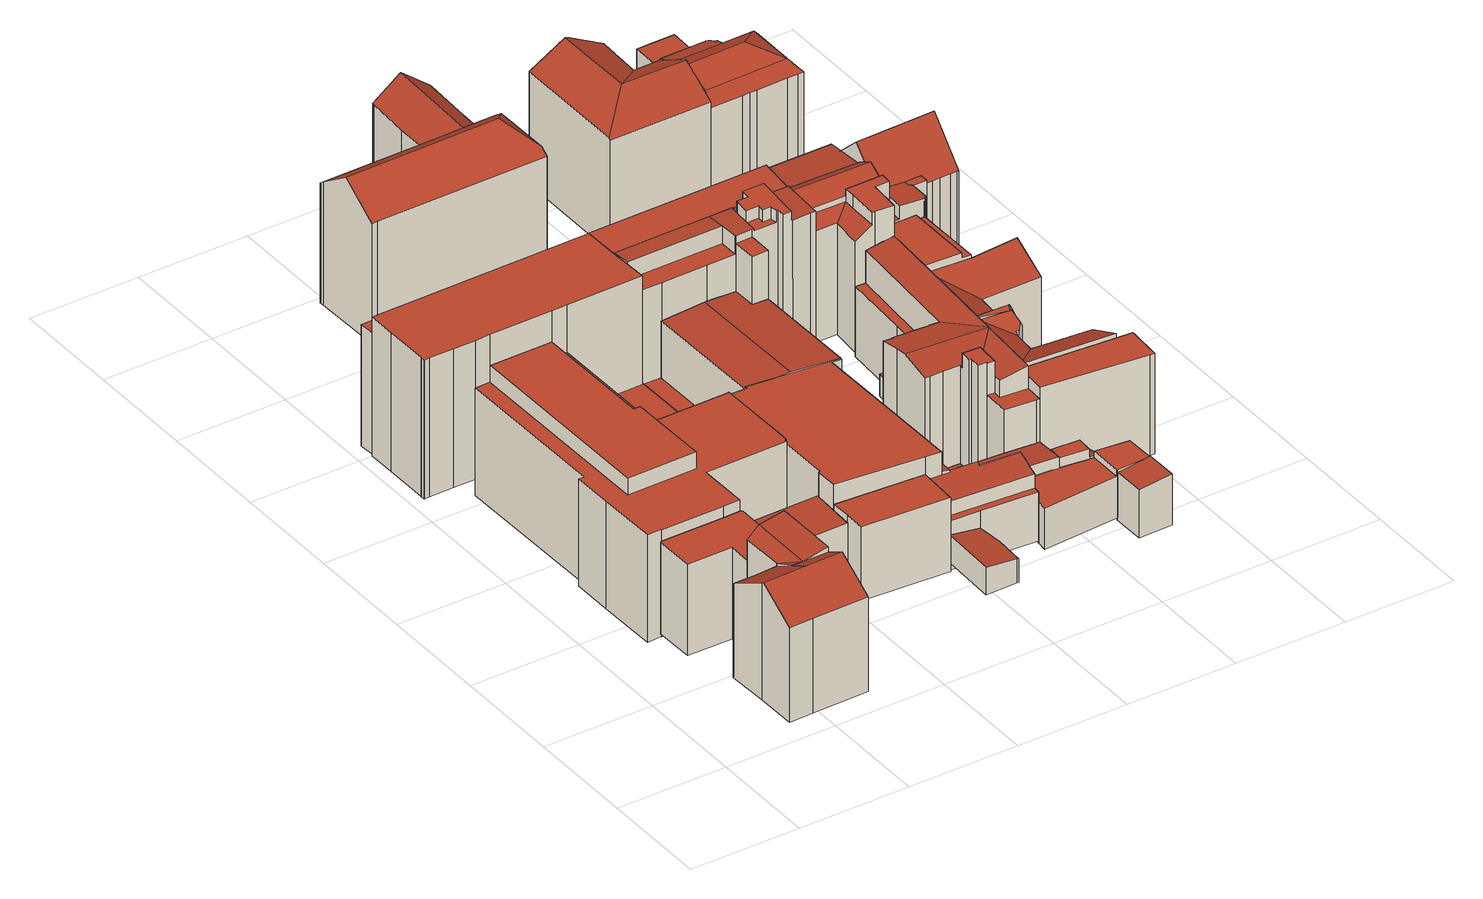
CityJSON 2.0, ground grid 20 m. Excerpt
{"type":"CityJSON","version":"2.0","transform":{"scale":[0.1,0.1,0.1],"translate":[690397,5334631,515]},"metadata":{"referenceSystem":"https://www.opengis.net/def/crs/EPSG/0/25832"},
"CityObjects":{
"building1":{"type":"Building","attributes":{"Gemeindeschluessel":"09162000","HoeheDach":"541.110","HoeheGrund":"519.326","Methode":"2000","NiedrigsteTraufeDesGebaeudes":"536.629","Geometrietyp2DReferenz":"3000","function":"31001_1000","roofType":"2100","measuredHeight":21.78,"storeysAboveGround":5},"geometry":[{"type":"MultiSurface","lod":"2","boundaries":[[[0,1,2,3,4]],[[5,6,7,8,9]],[[10,11,12,13]],[[14,15,16,17,4]],[[18,19,20,21]],[[22,23,24,25,26]],[[0,4,22,26,1]],[[13,12,7,6]],[[5,18,21,3,2,27,28,29,10,13,6]],[[14,20,19,9,8,15]],[[16,15,30,31,32]],[[16,32,23,22,17]],[[3,21,20,14,4]],[[29,28,24,23,32,31]],[[10,29,31,30,11]],[[27,25,24,28]],[[5,9,19,18]],[[17,22,4]],[[1,26,25,27,2]],[[7,12,11,30,15,8]]],"semantics":{"surfaces":[{"type":"WallSurface"},{"type":"RoofSurface"},{"type":"GroundSurface"}],"values":[0,0,0,0,0,1,1,0,2,1,1,0,0,0,0,0,0,1,0,1]}}]},
"building2":{"type":"Building","attributes":{"Gemeindeschluessel":"09162000","HoeheDach":"533.371","HoeheGrund":"516.581","Methode":"1000","NiedrigsteTraufeDesGebaeudes":"533.371","Geometrietyp2DReferenz":"3000","function":"31001_1000","roofType":"1000","measuredHeight":16.79,"storeysAboveGround":4},"geometry":[{"type":"MultiSurface","lod":"2","boundaries":[[[33,34,35,36]],[[36,35,37,38]],[[39,40,41,42]],[[39,43,44,40]],[[44,45,46,37,35,34,47,48,41,40]],[[49,50,43,39,42,51,52,33,36,38]],[[49,46,45,50]],[[52,51,48,47]],[[49,38,37,46]],[[43,50,45,44]],[[42,41,48,51]],[[52,47,34,33]]],"semantics":{"surfaces":[{"type":"WallSurface"},{"type":"RoofSurface"},{"type":"GroundSurface"}],"values":[0,0,0,0,1,2,0,0,0,0,0,0]}}]},
"building3":{"type":"Building","attributes":{"Gemeindeschluessel":"09162000","HoeheDach":"538.454","HoeheGrund":"516.118","Methode":"1000","NiedrigsteTraufeDesGebaeudes":"538.454","Geometrietyp2DReferenz":"3000","function":"31001_9998","roofType":"1000","measuredHeight":22.34,"storeysAboveGround":6},"geometry":[{"type":"MultiSurface","lod":"2","boundaries":[[[53,54,55,56]],[[57,58,59,60]],[[61,62,54,53]],[[60,59,62,61]],[[63,64,58,57]],[[53,56,63,57,60,61]],[[62,59,58,64,55,54]],[[56,55,64,63]]],"semantics":{"surfaces":[{"type":"WallSurface"},{"type":"GroundSurface"},{"type":"RoofSurface"}],"values":[0,0,0,0,0,1,2,0]}}]},
"building4":{"type":"Building","attributes":{"Gemeindeschluessel":"09162000","HoeheDach":"530.666","HoeheGrund":"516.581","Methode":"1000","NiedrigsteTraufeDesGebaeudes":"530.022","Geometrietyp2DReferenz":"3000","function":"31001_1000","roofType":"9999","measuredHeight":14.09,"storeysAboveGround":3},"geometry":[{"type":"MultiSurface","lod":"2","boundaries":[[[65,66,67,68,69,70]],[[71,72,73,74,75,76]],[[69,68,67,77,78,79,80,81,82,83]],[[71,76,84,85]],[[72,71,85,86,87,88,89,90,66,65,70,91,49,92,93,38,36,94,95,73]],[[96,86,85,84]],[[91,83,82,49]],[[66,90,89,88,79,78,77,67]],[[97,80,79,98,96,84,76,75,74,99,100,101]],[[100,99,74,73,95,94,36,101]],[[38,97,101,36]],[[87,86,96,98,79,88]],[[70,69,83,91]],[[82,81,80,97,38,93,92,49]]],"semantics":{"surfaces":[{"type":"WallSurface"},{"type":"RoofSurface"},{"type":"GroundSurface"}],"values":[0,0,1,0,2,0,0,0,1,0,0,0,0,0]}}]},
"building5":{"type":"Building","attributes":{"Gemeindeschluessel":"09162000","HoeheDach":"535.523","HoeheGrund":"515.833","Methode":"2000","NiedrigsteTraufeDesGebaeudes":"535.523","Geometrietyp2DReferenz":"3000","function":"31001_9998","roofType":"1000","measuredHeight":19.69,"storeysAboveGround":5},"geometry":[{"type":"MultiSurface","lod":"2","boundaries":[[[102,103,104,105]],[[106,107,108,109]],[[110,111,112,113]],[[114,115,116,117]],[[118,119,103,102]],[[120,121,122,123,104,103,119,124,125,126,127,112,111,108,107,128,129,130,131,116,115,132,133,134,135]],[[136,134,133,137]],[[138,129,128,139]],[[140,124,119,118]],[[141,127,126,142]],[[143,130,129,138]],[[144,120,135,145]],[[146,123,122,147]],[[137,133,132,148]],[[148,132,115,114]],[[142,126,125,149]],[[109,108,111,110]],[[147,122,121,150]],[[149,125,124,140]],[[105,104,123,146]],[[151,131,130,143]],[[150,121,120,144]],[[145,135,134,136]],[[145,136,137,148,114,117,151,143,138,139,106,109,110,113,141,142,149,140,118,102,105,146,147,150,144]],[[117,116,131,151]],[[113,112,127,141]],[[139,128,107,106]]],"semantics":{"surfaces":[{"type":"WallSurface"},{"type":"RoofSurface"},{"type":"GroundSurface"}],"values":[0,0,0,0,0,1,0,0,0,0,0,0,0,0,0,0,0,0,0,0,0,0,0,2,0,0,0]}}]},
"building6":{"type":"Building","attributes":{"Gemeindeschluessel":"09162000","HoeheDach":"544.220","HoeheGrund":"518.660","Methode":"2000","NiedrigsteTraufeDesGebaeudes":"544.220","Geometrietyp2DReferenz":"3000","function":"31001_9998","roofType":"1000","measuredHeight":25.56,"storeysAboveGround":8},"geometry":[{"type":"MultiSurface","lod":"2","boundaries":[[[152,153,154,155]],[[156,157,158,159]],[[160,161,162,163]],[[164,165,166,167,160,163,168,152,155,169,156,159,170,171,172,173]],[[172,174,175,173]],[[176,177,175,174,178,179,158,157,180,154,153,181,162,161,182,183]],[[169,180,157,156]],[[166,183,182,167]],[[163,162,181,168]],[[164,177,176,165]],[[170,179,178,171]],[[167,182,161,160]],[[159,158,179,170]],[[171,178,174,172]],[[165,176,183,166]],[[155,154,180,169]],[[168,181,153,152]],[[173,175,177,164]]],"semantics":{"surfaces":[{"type":"WallSurface"},{"type":"GroundSurface"},{"type":"RoofSurface"}],"values":[0,0,0,1,0,2,0,0,0,0,0,0,0,0,0,0,0,0]}}]},
"building7":{"type":"Building","attributes":{"Gemeindeschluessel":"09162000","HoeheDach":"541.276","HoeheGrund":"519.000","Methode":"1000","NiedrigsteTraufeDesGebaeudes":"541.276","Geometrietyp2DReferenz":"3000","function":"31001_9998","roofType":"1000","measuredHeight":22.28},"geometry":[{"type":"MultiSurface","lod":"2","boundaries":[[[184,185,186,187,188,189,190,191]],[[192,193,194,195]],[[196,197,193,192]],[[187,186,197,196]],[[192,195,198,190,189,188,187,196]],[[197,186,185,184,191,199,194,193]],[[195,194,199,198]],[[198,199,191,190]]],"semantics":{"surfaces":[{"type":"WallSurface"},{"type":"GroundSurface"},{"type":"RoofSurface"}],"values":[0,0,0,0,1,2,0,0]}}]},
"building8":{"type":"Building","attributes":{"Gemeindeschluessel":"09162000","HoeheDach":"524.296","HoeheGrund":"517.749","Methode":"1000","NiedrigsteTraufeDesGebaeudes":"524.296","Geometrietyp2DReferenz":"3000","function":"31001_9998","roofType":"1000","measuredHeight":6.55,"storeysAboveGround":1},"geometry":[{"type":"MultiSurface","lod":"2","boundaries":[[[200,201,202,203,204,205]],[[206,207,208,209]],[[210,211,212,213]],[[214,215,203,202]],[[200,205,216,217]],[[207,216,205,204,203,215,218,212,211,219,208]],[[212,218,220,213]],[[217,216,207,206]],[[208,219,211,210,221,209]],[[220,218,215,214]],[[201,200,217,206,209,221,210,213,220,214,202]]],"semantics":{"surfaces":[{"type":"WallSurface"},{"type":"RoofSurface"},{"type":"GroundSurface"}],"values":[0,0,0,0,0,1,0,0,0,0,2]}}]},
"building9":{"type":"Building","attributes":{"Gemeindeschluessel":"09162000","HoeheDach":"531.443","HoeheGrund":"517.768","Methode":"1000","NiedrigsteTraufeDesGebaeudes":"531.443","Geometrietyp2DReferenz":"3000","function":"31001_9998","roofType":"1000","measuredHeight":13.68,"storeysAboveGround":4},"geometry":[{"type":"MultiSurface","lod":"2","boundaries":[[[222,223,224,225,226,227,228,229]],[[230,231,229,228,227,232]],[[229,231,233,222]],[[224,234,235,225]],[[222,233,236,223]],[[235,237,232,227,226,225]],[[236,233,231,230,232,237,235,234]],[[223,236,234,224]]],"semantics":{"surfaces":[{"type":"GroundSurface"},{"type":"WallSurface"},{"type":"RoofSurface"}],"values":[0,1,1,1,1,1,2,1]}}]},
"building10":{"type":"Building","attributes":{"Gemeindeschluessel":"09162000","HoeheDach":"524.312","HoeheGrund":"519.280","Methode":"1000","NiedrigsteTraufeDesGebaeudes":"523.624","Geometrietyp2DReferenz":"3000","function":"31001_9998","roofType":"1000","measuredHeight":5.03},"geometry":[{"type":"MultiSurface","lod":"2","boundaries":[[[238,239,240,241,242,243,244,245,246]],[[239,247,248,240]],[[249,250,245,244,243,251]],[[240,248,252,241]],[[238,253,247,239]],[[245,250,254,246]],[[246,254,253,238]],[[252,255,251,243,242,241]],[[247,253,254,250,249,251,255,252,248]]],"semantics":{"surfaces":[{"type":"GroundSurface"},{"type":"WallSurface"},{"type":"RoofSurface"}],"values":[0,1,1,1,1,1,1,1,2]}}]},
"building11":{"type":"Building","attributes":{"Gemeindeschluessel":"09162000","HoeheDach":"535.119","HoeheGrund":"516.481","Methode":"2000","NiedrigsteTraufeDesGebaeudes":"534.423","Geometrietyp2DReferenz":"3000","function":"31001_9998","roofType":"3100","measuredHeight":18.64,"storeysAboveGround":4},"geometry":[{"type":"MultiSurface","lod":"2","boundaries":[[[256,257,258,259]],[[260,261,262,263]],[[264,265,266,267,268,269,270]],[[271,272,273,274,275,276]],[[277,278,279,280]],[[281,282,274,273]],[[266,265,283]],[[284,285,261,260]],[[286,287,285,284]],[[280,279,264,270]],[[271,276,257,256]],[[288,282,281,289,290,291,292]],[[257,276,275,274,282,288,293,283,265,264,279,278,294,262,261,285,287,258]],[[259,258,287,286]],[[295,296,297,298]],[[263,262,294,299]],[[292,291,300,297,296,301,302]],[[303,300,291,290]],[[298,297,300,303]],[[301,296,295,304,268,267]],[[289,281,273,272,271,256,259,286,284,260,263,299,277,280,270,269,268,304,295,298,303,290]],[[293,288,292,302,283]],[[299,294,278,277]],[[283,302,301,267,266]]],"semantics":{"surfaces":[{"type":"WallSurface"},{"type":"RoofSurface"},{"type":"GroundSurface"}],"values":[0,0,0,0,0,0,0,0,0,0,0,0,1,0,0,0,1,0,0,0,2,0,0,1]}}]},
"building12":{"type":"Building","attributes":{"Gemeindeschluessel":"09162000","HoeheDach":"545.810","HoeheGrund":"519.004","Methode":"2000","NiedrigsteTraufeDesGebaeudes":"540.955","Geometrietyp2DReferenz":"3000","function":"31001_9998","roofType":"3200","measuredHeight":26.81,"storeysAboveGround":7},"geometry":[{"type":"MultiSurface","lod":"2","boundaries":[[[305,306,307,308]],[[309,310,311]],[[312,313,314,315]],[[316,317,318,319]],[[320,316,319,312,315,321,305,308]],[[307,306,322,309,311,323]],[[319,318,313,312]],[[320,324,317,316]],[[324,323,311,310,314,313,318,317]],[[321,315,314,310,309,322]],[[321,322,306,305]],[[320,308,307,323,324]]],"semantics":{"surfaces":[{"type":"WallSurface"},{"type":"RoofSurface"},{"type":"GroundSurface"}],"values":[0,1,0,0,2,1,0,0,1,0,0,0]}}]},
"building13":{"type":"Building","attributes":{"Gemeindeschluessel":"09162000","HoeheDach":"530.960","HoeheGrund":"517.960","Methode":"1000","NiedrigsteTraufeDesGebaeudes":"530.727","Geometrietyp2DReferenz":"3000","function":"31001_9998","roofType":"9999","measuredHeight":13},"geometry":[{"type":"MultiSurface","lod":"2","boundaries":[[[325,326,327,328,329,330]],[[331,332,326,325,330,333,334]],[[327,326,332,335]],[[336,331,334,337]],[[335,336,337,338,329,328,327]],[[334,333,330,329,338,337]],[[335,332,331,336]]],"semantics":{"surfaces":[{"type":"WallSurface"},{"type":"RoofSurface"},{"type":"GroundSurface"}],"values":[0,1,0,0,2,0,0]}}]},
"building14":{"type":"Building","attributes":{"Gemeindeschluessel":"09162000","HoeheDach":"530.423","HoeheGrund":"517.768","Methode":"2000","NiedrigsteTraufeDesGebaeudes":"526.780","Geometrietyp2DReferenz":"3000","function":"31001_9998","roofType":"1000","measuredHeight":12.65,"storeysAboveGround":3},"geometry":[{"type":"MultiSurface","lod":"2","boundaries":[[[339,340,341,342,343,344,345]],[[346,347,348,222]],[[348,349,350,351,229,352,222]],[[353,354,355,356]],[[357,358,359,360]],[[361,362,363,364]],[[347,340,339,349,348]],[[365,343,342,341,346,222,352,229,357,360,366,353,356,361,364,367,368]],[[369,370,368,367,364,363]],[[360,359,371,366]],[[356,355,362,361]],[[366,371,354,353]],[[229,351,358,357]],[[339,345,350,349]],[[345,344,372,370,369,363,362,355,354,371,359,358,351,350]],[[341,340,347,346]],[[343,365,368,370,372,344]]],"semantics":{"surfaces":[{"type":"WallSurface"},{"type":"RoofSurface"},{"type":"GroundSurface"}],"values":[0,0,0,0,0,0,1,2,0,0,0,0,0,0,1,0,0]}}]},
"building15":{"type":"Building","attributes":{"Gemeindeschluessel":"09162000","HoeheDach":"546.610","HoeheGrund":"517.706","Methode":"2000","NiedrigsteTraufeDesGebaeudes":"523.981","Geometrietyp2DReferenz":"3000","function":"31001_9998","roofType":"1000","measuredHeight":28.9,"storeysAboveGround":7},"geometry":[{"type":"MultiSurface","lod":"2","boundaries":[[[373,374,375,376,377,378,379,380,381,382,383,384]],[[385,386,387,388]],[[214,387,389,220]],[[390,391,392,393,379,378]],[[394,395,396,397]],[[398,399,377,376,400,401,402,403]],[[404,405,406,407]],[[200,408,409,202]],[[410,411,412,413,414,415]],[[416,417,418,419]],[[420,421,383,382,422]],[[423,424,425,426]],[[427,428,429,430]],[[431,428,427,432,433]],[[411,220,389,397,396,412]],[[422,382,381,434]],[[393,392,435,436,437,438,439,440]],[[217,441,408,200]],[[442,443,444,445,439,438]],[[400,376,375,446]],[[447,436,435,448]],[[389,387,386,449,450,394,397]],[[427,430,451,432]],[[443,442,452,447,448,391,390,399,398,429,428,431,453,454,423,426,217,200,202,214,220,411,410,455,456,416,419,404,407,457]],[[458,459,421,420]],[[448,435,392,391]],[[454,460,424,423]],[[443,457,461,462,463,444]],[[455,186,464,456]],[[445,414,413,465,459,458,434,381,380,440,439]],[[466,449,386,385]],[[460,466,385,388,409,408,441,425,424]],[[430,429,398,403,451]],[[186,467,462,461,406,405,418,417,464]],[[446,375,374,468]],[[469,384,383,421]],[[468,374,373,470]],[[422,434,458,420]],[[450,471,395,394]],[[456,464,417,416]],[[470,472,401,400,446,468]],[[390,378,377,399]],[[426,425,441,217]],[[419,418,405,404]],[[453,431,433,471,450,449,466]],[[395,471,433,403,402,469,421,459,465]],[[460,454,453,466]],[[472,469,402,401]],[[214,202,409,388,387]],[[445,444,463,473,415,414]],[[455,410,415,473,467,186]],[[451,403,433,432]],[[412,396,395,465,413]],[[452,437,436,447]],[[407,406,461,457]],[[467,473,463,462]],[[470,373,384,469,472]],[[380,379,393,440]],[[442,438,437,452]]],"semantics":{"surfaces":[{"type":"RoofSurface"},{"type":"WallSurface"},{"type":"GroundSurface"}],"values":[0,1,1,1,1,1,1,1,1,1,1,1,1,1,1,1,0,1,1,1,1,0,0,2,1,1,1,1,1,1,1,0,1,0,1,1,1,0,1,1,0,1,1,1,1,0,1,1,1,0,1,1,0,1,1,1,1,1,1]}}]},
"building16":{"type":"Building","attributes":{"Gemeindeschluessel":"09162000","HoeheDach":"526.962","HoeheGrund":"518.198","Methode":"1000","NiedrigsteTraufeDesGebaeudes":"526.140","Geometrietyp2DReferenz":"3000","function":"31001_2000","roofType":"1000","measuredHeight":8.76,"storeysAboveGround":2},"geometry":[{"type":"MultiSurface","lod":"2","boundaries":[[[474,475,476,477]],[[478,479,480,481,482,483,484,485,486,487,488,476,475,489,490,491]],[[491,490,489,492,493,494]],[[485,484,495,496,497,486]],[[477,476,488,498]],[[499,500,479,478,491,494]],[[501,502,503,500,499,494,493,492,474,477,498,504,497,496,495,505]],[[498,488,487,504]],[[500,503,480,479]],[[505,483,482,501]],[[502,481,480,503]],[[492,489,475,474]],[[495,484,483,505]],[[501,482,481,502]],[[504,487,486,497]]],"semantics":{"surfaces":[{"type":"WallSurface"},{"type":"RoofSurface"},{"type":"GroundSurface"}],"values":[0,1,0,0,0,0,2,0,0,0,0,0,0,0,0]}}]},
"building17":{"type":"Building","attributes":{"Gemeindeschluessel":"09162000","HoeheDach":"519.328","HoeheGrund":"519.245","Methode":"9999","NiedrigsteTraufeDesGebaeudes":"519.328","Geometrietyp2DReferenz":"3000","function":"51009_1610","roofType":"1000","measuredHeight":0.083},"geometry":[{"type":"MultiSurface","lod":"2","boundaries":[[[506,507,508,509]],[[510,511,512,513,514,508,507,515,516]],[[517,512,511,518]],[[518,511,510,519]],[[520,521,506,509,522,523,517,518,519]],[[523,513,512,517]],[[521,515,507,506]],[[519,510,516,520]],[[509,508,514,522]],[[520,516,515,521]],[[522,514,513,523]]],"semantics":{"surfaces":[{"type":"WallSurface"},{"type":"RoofSurface"},{"type":"GroundSurface"}],"values":[0,1,0,0,2,0,0,0,0,0,0]}}]},
"building18":{"type":"Building","attributes":{"Gemeindeschluessel":"09162000","HoeheDach":"522.260","HoeheGrund":"519.230","Methode":"2000","NiedrigsteTraufeDesGebaeudes":"522.260","Geometrietyp2DReferenz":"3000","function":"31001_9998","roofType":"1000","measuredHeight":3.03,"storeysAboveGround":1},"geometry":[{"type":"MultiSurface","lod":"2","boundaries":[[[524,525,526,527]],[[528,529,530,531]],[[531,530,525,524]],[[527,526,529,528]],[[531,524,527,528]],[[529,526,525,530]]],"semantics":{"surfaces":[{"type":"WallSurface"},{"type":"GroundSurface"},{"type":"RoofSurface"}],"values":[0,0,0,0,1,2]}}]},
"building19":{"type":"Building","attributes":{"Gemeindeschluessel":"09162000","HoeheDach":"539.871","HoeheGrund":"519.043","Methode":"2000","NiedrigsteTraufeDesGebaeudes":"535.758","Geometrietyp2DReferenz":"3000","function":"31001_9998","roofType":"3100","measuredHeight":20.83,"storeysAboveGround":5},"geometry":[{"type":"MultiSurface","lod":"2","boundaries":[[[532,533,534,535,536,537,538]],[[539,540,541,542]],[[319,312,543,532,538]],[[544,315,545,546]],[[547,548,549,550]],[[550,549,540,539]],[[542,541,546,545]],[[551,537,536,552]],[[552,536,535,553]],[[544,546,541,540,549,548,533,532,543]],[[315,312,319,551,552,553,554,547,550,539,542,545]],[[553,535,534,554]],[[543,312,315,544]],[[547,554,534,533,548]],[[319,538,537,551]]],"semantics":{"surfaces":[{"type":"RoofSurface"},{"type":"WallSurface"},{"type":"GroundSurface"}],"values":[0,1,1,1,1,1,1,1,1,0,2,1,1,1,1]}}]},
"building20":{"type":"Building","attributes":{"Gemeindeschluessel":"09162000","HoeheDach":"526.180","HoeheGrund":"517.406","Methode":"2000","NiedrigsteTraufeDesGebaeudes":"524.980","Geometrietyp2DReferenz":"3000","function":"31001_1000","roofType":"1000","measuredHeight":8.77},"geometry":[{"type":"MultiSurface","lod":"2","boundaries":[[[555,556,557,558]],[[559,560,561,562,555,558,563,564,565,566]],[[560,559,567,568,569,570]],[[571,563,558,557]],[[561,572,573,562]],[[560,570,572,561]],[[574,575,576,577,568,567]],[[556,573,572,570,569,578,571,557]],[[556,555,562,573]],[[569,568,577,578]],[[564,576,575,565]],[[564,563,571,578,577,576]],[[574,566,565,575]],[[567,559,566,574]]],"semantics":{"surfaces":[{"type":"WallSurface"},{"type":"GroundSurface"},{"type":"RoofSurface"}],"values":[0,1,0,0,0,0,2,2,0,0,0,0,0,0]}}]},
"building21":{"type":"Building","attributes":{"Gemeindeschluessel":"09162000","HoeheDach":"539.914","HoeheGrund":"518.264","Methode":"2000","NiedrigsteTraufeDesGebaeudes":"531.242","Geometrietyp2DReferenz":"3000","function":"31001_9998","roofType":"3100","measuredHeight":21.65,"storeysAboveGround":4},"geometry":[{"type":"MultiSurface","lod":"2","boundaries":[[[579,580,581,582]],[[583,584,585,586]],[[579,586,585,587,588,580]],[[589,590,591,592]],[[593,582,581,594,595,596]],[[597,598,599,600]],[[600,599,601,602]],[[603,604,605,598,597,606]],[[607,608,609,610]],[[611,612,613,614]],[[615,616,584,583]],[[617,618,614,613]],[[609,608,619,620,621,622,623]],[[612,611,624,625,626,627]],[[592,591,628,629]],[[630,631,616,615]],[[588,587,632,633]],[[634,635,636,637]],[[638,639,640,641]],[[642,628,591,590,606,597,600,625]],[[593,596,643,644]],[[645,629,628,642,646]],[[633,632,595,594]],[[620,647,602,621]],[[633,594,581,580,588]],[[645,646,648,649]],[[610,609,623,650]],[[641,640,631,630]],[[621,602,601,651,622]],[[625,624,632,587,585,584,616,631,640,639,648,646,642]],[[652,653,635,634]],[[603,606,590,589]],[[644,643,618,617]],[[636,635,653,651,601,599,598,605]],[[611,614,618,643,596,595,632,624]],[[652,650,623,622,651,653]],[[626,625,600,602,647,654]],[[649,648,639,638]],[[612,627,607,610,650,652,634,637,604,603,589,592,629,645,649,638,641,630,615,583,586,579,582,593,644,617,613]],[[619,654,647,620]],[[637,636,605,604]],[[607,627,626,654,619,608]]],"semantics":{"surfaces":[{"type":"WallSurface"},{"type":"RoofSurface"},{"type":"GroundSurface"}],"values":[0,0,0,0,0,0,0,0,0,0,0,0,1,0,0,0,0,0,0,1,0,0,0,0,1,0,0,0,0,1,0,0,0,1,1,0,1,0,2,0,0,0]}}]},
"building22":{"type":"Building","attributes":{"Gemeindeschluessel":"09162000","HoeheDach":"526.773","HoeheGrund":"517.497","Methode":"2000","NiedrigsteTraufeDesGebaeudes":"524.399","Geometrietyp2DReferenz":"3000","function":"31001_2000","roofType":"1000","measuredHeight":9.28},"geometry":[{"type":"MultiSurface","lod":"2","boundaries":[[[655,656,657,658]],[[659,660,661,662,663,664]],[[665,660,659,666]],[[667,663,662,668]],[[669,664,663,667]],[[668,662,661,670]],[[670,655,658,671,669,667,668]],[[671,672,666,659,664,669]],[[670,661,660,665,656,655]],[[672,657,656,665,666]],[[658,657,672,671]]],"semantics":{"surfaces":[{"type":"WallSurface"},{"type":"RoofSurface"},{"type":"GroundSurface"}],"values":[0,1,0,0,0,0,2,0,0,1,0]}}]},
"building23":{"type":"Building","attributes":{"Gemeindeschluessel":"09162000","HoeheDach":"523.367","HoeheGrund":"519.330","Methode":"1000","NiedrigsteTraufeDesGebaeudes":"523.367","Geometrietyp2DReferenz":"3000","function":"31001_9998","roofType":"1000","measuredHeight":4.04,"storeysAboveGround":1},"geometry":[{"type":"MultiSurface","lod":"2","boundaries":[[[673,674,675,676]],[[677,676,675,678]],[[677,678,679,680]],[[680,673,676,677]],[[679,674,673,680]],[[678,675,674,679]]],"semantics":{"surfaces":[{"type":"RoofSurface"},{"type":"WallSurface"},{"type":"GroundSurface"}],"values":[0,1,2,1,1,1]}}]},
"building24":{"type":"Building","attributes":{"Gemeindeschluessel":"09162000","HoeheDach":"526.436","HoeheGrund":"517.020","Methode":"1000","NiedrigsteTraufeDesGebaeudes":"525.777","Geometrietyp2DReferenz":"3000","function":"31001_1000","roofType":"1000","measuredHeight":9.42},"geometry":[{"type":"MultiSurface","lod":"2","boundaries":[[[681,682,683,684]],[[685,686,683,682]],[[681,684,687,688]],[[684,683,686,687]],[[688,685,682,681]],[[687,686,685,688]]],"semantics":{"surfaces":[{"type":"WallSurface"},{"type":"RoofSurface"},{"type":"GroundSurface"}],"values":[0,1,2,0,0,0]}}]},
"building25":{"type":"Building","attributes":{"Gemeindeschluessel":"09162000","HoeheDach":"536.187","HoeheGrund":"517.708","Methode":"1000","NiedrigsteTraufeDesGebaeudes":"536.187","Geometrietyp2DReferenz":"3000","function":"31001_9998","roofType":"1000","measuredHeight":18.48},"geometry":[{"type":"MultiSurface","lod":"2","boundaries":[[[689,690,691,692]],[[691,690,693,694,695,696,697]],[[698,697,696,699]],[[689,700,701,694,693,690]],[[695,694,701,702,699,696]],[[700,689,692,698,699,702,701]],[[692,691,697,698]]],"semantics":{"surfaces":[{"type":"WallSurface"},{"type":"RoofSurface"},{"type":"GroundSurface"}],"values":[0,1,0,0,0,2,0]}}]},
"building26":{"type":"Building","attributes":{"Gemeindeschluessel":"09162000","HoeheDach":"537.016","HoeheGrund":"518.626","Methode":"1000","NiedrigsteTraufeDesGebaeudes":"533.340","Geometrietyp2DReferenz":"3000","function":"31001_9998","roofType":"2100","measuredHeight":18.39},"geometry":[{"type":"MultiSurface","lod":"2","boundaries":[[[703,704,705,706]],[[707,708,709,710]],[[711,712,713,709,708,714]],[[714,705,704,711]],[[715,716,717,718]],[[719,720,721,722]],[[722,721,703,706,707,710,723,715,718,724]],[[725,723,710,709,713,726]],[[718,717,727,724]],[[719,727,717,716,728,725]],[[719,725,726,713,712,720]],[[711,704,703,721,720,712]],[[707,706,705,714,708]],[[719,722,724,727]],[[715,723,725,728,716]]],"semantics":{"surfaces":[{"type":"WallSurface"},{"type":"RoofSurface"},{"type":"GroundSurface"}],"values":[0,0,1,1,0,0,2,0,0,1,1,0,0,0,0]}}]},
"building27":{"type":"Building","attributes":{"Gemeindeschluessel":"09162000","HoeheDach":"544.270","HoeheGrund":"519.100","Methode":"2000","NiedrigsteTraufeDesGebaeudes":"539.365","Geometrietyp2DReferenz":"3000","function":"31001_2000","roofType":"1000","measuredHeight":25.17,"storeysAboveGround":7},"geometry":[{"type":"MultiSurface","lod":"2","boundaries":[[[729,730,731,732,733]],[[734,735,736,737,738,739]],[[740,738,737,741]],[[742,743,744,745,746]],[[747,748,749,750]],[[740,751,752,753,754,739,738]],[[745,744,755,756]],[[757,758,743,742]],[[747,750,759,760]],[[761,762,763,764,765]],[[752,731,730,746,753]],[[759,736,735,760]],[[750,749,741,737,736,759]],[[762,761,766,767]],[[768,769,748,747,760,735,734,756,755]],[[757,742,746,730,729]],[[765,764,769,768]],[[765,768,755,744,743,758,766,761]],[[764,763,762,767,733,732,751,740,741,749,748,769]],[[754,745,756,734,739]],[[752,751,732,731]],[[757,729,733,767,766,758]],[[746,745,754,753]]],"semantics":{"surfaces":[{"type":"WallSurface"},{"type":"RoofSurface"},{"type":"GroundSurface"}],"values":[0,1,0,0,0,0,0,0,1,0,1,0,0,0,0,1,0,1,2,1,0,0,0]}}]},
"building28":{"type":"Building","attributes":{"Gemeindeschluessel":"09162000","HoeheDach":"537.041","HoeheGrund":"519.449","Methode":"2000","NiedrigsteTraufeDesGebaeudes":"533.368","Geometrietyp2DReferenz":"3000","function":"31001_9998","roofType":"3100","measuredHeight":17.59},"geometry":[{"type":"MultiSurface","lod":"2","boundaries":[[[770,771,772,773,774]],[[775,776,777,778]],[[779,773,772,780,781]],[[782,783,776,775]],[[784,785,786,787,788,720,789]],[[790,791,792,778,777]],[[781,780,793,794,795]],[[790,777,776,783,796]],[[788,787,781,795]],[[797,798,789,720,795]],[[786,785,774,773,779]],[[794,791,790,796,797,795]],[[770,774,785,784]],[[792,791,794,793,799]],[[771,799,793,780,772]],[[788,795,720]],[[792,799,771,770,784,789,798,782,775,778]],[[783,782,798,797,796]],[[786,779,781,787]]],"semantics":{"surfaces":[{"type":"WallSurface"},{"type":"RoofSurface"},{"type":"GroundSurface"}],"values":[0,0,1,0,0,0,1,1,1,0,1,1,0,0,0,1,2,0,1]}}]},
"building29":{"type":"Building","attributes":{"Gemeindeschluessel":"09162000","HoeheDach":"538.159","HoeheGrund":"519.303","Methode":"2000","NiedrigsteTraufeDesGebaeudes":"537.310","Geometrietyp2DReferenz":"3000","function":"31001_2000","roofType":"1000","measuredHeight":18.86,"storeysAboveGround":5},"geometry":[{"type":"MultiSurface","lod":"2","boundaries":[[[800,801,802,803]],[[804,800,803,805,806,807]],[[805,808,809,810,811,806]],[[810,812,813,618,811]],[[803,802,808,805]],[[808,802,801,814,809]],[[806,811,618,807]],[[807,618,813,804]],[[814,812,810,809]],[[804,813,812,814,801,800]]],"semantics":{"surfaces":[{"type":"WallSurface"},{"type":"GroundSurface"},{"type":"RoofSurface"}],"values":[0,1,0,2,0,2,0,0,0,0]}}]},
"building30":{"type":"Building","attributes":{"Gemeindeschluessel":"09162000","HoeheDach":"543.433","HoeheGrund":"518.982","Methode":"2000","NiedrigsteTraufeDesGebaeudes":"539.493","Geometrietyp2DReferenz":"3000","function":"31001_9998","roofType":"3100","measuredHeight":24.45,"storeysAboveGround":5},"geometry":[{"type":"MultiSurface","lod":"2","boundaries":[[[815,816,817,818]],[[819,820,821,822,823,824,825,826,827,828,829,830,815,818]],[[831,824,823,832]],[[833,834,835,836,837,838]],[[828,827,834,833,839]],[[830,840,816,815]],[[838,837,831,832,841,842,843]],[[833,838,844,845,817,816,840,846,839]],[[838,843,847,844]],[[826,835,834,827]],[[828,839,846,829]],[[836,825,824,831,837]],[[822,841,832,823]],[[845,819,818,817]],[[821,842,841,822]],[[821,820,847,843,842]],[[829,846,840,830]],[[825,836,835,826]],[[847,820,819,845,844]]],"semantics":{"surfaces":[{"type":"WallSurface"},{"type":"GroundSurface"},{"type":"RoofSurface"}],"values":[0,1,0,2,0,0,2,2,2,0,0,0,0,0,0,0,0,0,0]}}]},
"building31":{"type":"Building","attributes":{"Gemeindeschluessel":"09162000","HoeheDach":"540.575","HoeheGrund":"519.233","Methode":"3100","NiedrigsteTraufeDesGebaeudes":"540.575","Geometrietyp2DReferenz":"3000","function":"31001_2000","roofType":"1000","measuredHeight":21.34,"storeysAboveGround":1},"geometry":[{"type":"MultiSurface","lod":"2","boundaries":[[[848,849,850,851,852,853]],[[853,852,854,855]],[[850,849,856,857]],[[852,851,858,854]],[[851,850,857,858]],[[849,848,859,856]],[[848,853,855,859]],[[855,854,858,857,856,859]]],"semantics":{"surfaces":[{"type":"RoofSurface"},{"type":"WallSurface"},{"type":"GroundSurface"}],"values":[0,1,1,1,1,1,1,2]}}]},
"building32":{"type":"Building","attributes":{"Gemeindeschluessel":"09162000","HoeheDach":"525.023","HoeheGrund":"519.120","Methode":"1000","NiedrigsteTraufeDesGebaeudes":"525.023","Geometrietyp2DReferenz":"3000","function":"31001_9998","roofType":"1000","measuredHeight":5.9,"storeysAboveGround":1},"geometry":[{"type":"MultiSurface","lod":"2","boundaries":[[[860,861,862,863]],[[864,865,866,862,861,867,868,869]],[[867,861,860,870,871,868]],[[872,873,865,864,869,874]],[[869,868,871,874]],[[863,875,873,872,874,871,870,860]],[[873,875,863,862,866,865]]],"semantics":{"surfaces":[{"type":"WallSurface"},{"type":"RoofSurface"},{"type":"GroundSurface"}],"values":[0,1,0,0,0,2,0]}}]},
"building33":{"type":"Building","attributes":{"Gemeindeschluessel":"09162000","HoeheDach":"545.580","HoeheGrund":"519.097","Methode":"2000","NiedrigsteTraufeDesGebaeudes":"538.480","Geometrietyp2DReferenz":"3000","function":"31001_2000","roofType":"3100","measuredHeight":26.48,"storeysAboveGround":6},"geometry":[{"type":"MultiSurface","lod":"2","boundaries":[[[876,877,878,879,880,881,882,883,884,885,886,887,888,763,764,769,748,889,890,891]],[[887,892,893,888]],[[894,895,896,897]],[[885,898,899,886]],[[900,901,902,903,904,905,906,907,908,909,910]],[[763,888,893,895,894,911]],[[881,906,905,882]],[[892,887,886,899]],[[889,912,913,890]],[[748,914,912,889]],[[876,900,910,877]],[[915,850,849,916,896,895,893,892,899,898]],[[748,769,896,916,903,902,914]],[[880,907,906,881]],[[894,897,917,911]],[[901,918,913,912,914,902]],[[883,882,905,904,849,850]],[[763,911,917,764]],[[903,916,849,904]],[[769,764,917,897,896]],[[915,884,883,850]],[[890,913,918,891]],[[879,908,907,880]],[[878,909,908,879]],[[884,915,898,885]],[[877,910,909,878]],[[900,876,891,918,901]]],"semantics":{"surfaces":[{"type":"GroundSurface"},{"type":"WallSurface"},{"type":"RoofSurface"}],"values":[0,1,1,1,2,1,1,1,1,1,1,2,1,1,2,2,1,1,1,1,1,1,1,1,1,1,1]}}]},
"building34":{"type":"Building","attributes":{"Gemeindeschluessel":"09162000","HoeheDach":"531.860","HoeheGrund":"519.060","Methode":"2000","NiedrigsteTraufeDesGebaeudes":"524.930","Geometrietyp2DReferenz":"3000","function":"31001_9998","roofType":"1000","measuredHeight":12.8},"geometry":[{"type":"MultiSurface","lod":"2","boundaries":[[[919,920,921,922,923,924,863]],[[925,926,927,928,929,930,931,932,933]],[[921,934,935,928,927,926,936,922]],[[937,938,939,940]],[[941,929,928,935]],[[863,924,942,860]],[[943,944,938,937]],[[945,946,947,948]],[[940,939,933,932]],[[949,925,933,939,938,944,950]],[[941,951,920,919,863,860,871,945,948,952,943,937,940,932,931,930,929]],[[951,934,921,920]],[[922,936,926,925,949,953,923]],[[942,924,923,953,954,947,946,955]],[[941,935,934,951]],[[871,955,946,945]],[[947,954,950,944,943,952,948]],[[860,942,955,871]],[[953,949,950,954]]],"semantics":{"surfaces":[{"type":"WallSurface"},{"type":"RoofSurface"},{"type":"GroundSurface"}],"values":[0,0,1,0,0,0,0,0,0,1,2,0,0,1,0,0,0,0,0]}}]},
"building35":{"type":"Building","attributes":{"Gemeindeschluessel":"09162000","HoeheDach":"543.040","HoeheGrund":"519.000","Methode":"2000","NiedrigsteTraufeDesGebaeudes":"538.423","Geometrietyp2DReferenz":"3000","function":"31001_9998","roofType":"3200","measuredHeight":24.04,"storeysAboveGround":6},"geometry":[{"type":"MultiSurface","lod":"2","boundaries":[[[956,957,958,959]],[[960,961,962,963,964,965,966,967,968,969,958,957,970]],[[971,972,973,974,963,962,975]],[[959,958,969,976]],[[815,818,977,978,979]],[[980,966,965,981]],[[828,829,982,983]],[[976,969,968,984]],[[815,979,985,830]],[[986,987,977,818]],[[988,989,990]],[[828,983,991,827]],[[825,970,957,956]],[[992,993,994,995]],[[996,972,971,989,988,997,998,999]],[[994,993,1000,1001,986,818,815,830,829,828,827,826,825,956,959,976,984,1002,980,981,1003,974,973,1004,1005,1006,1007]],[[982,985,979,978,988,990,983]],[[1000,1008,1009,1001]],[[827,991,1010,826]],[[1005,999,998,1006]],[[981,965,964,1003]],[[993,992,1008,1000]],[[825,826,1010,960,970]],[[992,995,997,988,978,977,987,1009,1008]],[[830,985,982,829]],[[975,962,961]],[[1003,964,963,974]],[[996,999,1005,1004]],[[983,990,989,961,960,1010,991]],[[1002,967,966,980]],[[1001,1009,987,986]],[[971,975,961,989]],[[984,968,967,1002]],[[1006,998,997,1007]],[[994,1007,997,995]],[[972,996,1004,973]]],"semantics":{"surfaces":[{"type":"WallSurface"},{"type":"RoofSurface"},{"type":"GroundSurface"}],"values":[0,1,0,0,0,0,0,0,0,0,1,0,0,0,1,2,1,0,0,0,0,0,0,1,0,0,0,0,1,0,0,1,0,0,0,0]}}]}
},
"vertices":[
[196,154,222],[195,231,222],[195,231,43],[196,153,43],[196,153,222],[118,77,43],[119,3,43],[119,3,217],[118,72,261],[118,77,258],[265,6,43],[265,6,217],[163,4,217],[163,4,43],[196,153,217],[197,74,261],[196,112,240],[196,112,241],[116,152,43],[116,152,216],[160,152,216],[160,152,43],[217,112,241],[264,113,249],[264,154,249],[263,232,249],[217,232,241],[263,232,43],[264,154,43],[264,79,43],[264,75,261],[264,79,259],[264,113,240],
[260,348,16],[260,348,184],[262,348,184],[262,348,16],[264,346,184],[264,346,16],[114,273,16],[114,273,184],[113,345,184],[113,345,16],[195,273,16],[195,273,184],[195,231,184],[263,232,184],[230,347,184],[116,347,184],[263,232,16],[195,231,16],[116,347,16],[230,347,16],
[126,455,11],[126,455,235],[123,825,235],[123,825,11],[239,606,11],[239,606,235],[251,606,235],[251,606,11],[253,456,11],[253,456,235],[237,826,11],[237,826,235],
[335,155,16],[336,155,16],[336,155,150],[335,155,150],[300,155,153],[300,155,16],[404,347,16],[405,348,16],[408,350,16],[408,350,157],[405,348,157],[404,347,156],[335,220,150],[335,270,150],[335,271,150],[264,345,156],[264,269,156],[263,232,156],[263,154,156],[405,308,153],[405,308,16],[406,271,16],[385,271,16],[335,271,16],[335,270,16],[335,220,16],[263,154,16],[264,269,16],[264,345,16],[336,349,16],[405,349,16],[406,271,150],[264,346,157],[385,271,150],[405,349,157],[336,349,157],[262,348,157],
[260,348,8],[260,348,205],[230,347,205],[230,347,8],[267,598,8],[267,598,205],[406,599,205],[406,599,8],[409,599,8],[409,599,205],[409,598,205],[409,598,8],[126,455,8],[126,455,205],[253,456,205],[253,456,8],[259,438,8],[259,438,205],[89,459,205],[90,347,205],[116,348,205],[116,347,205],[407,439,205],[407,444,205],[409,445,205],[410,445,205],[265,826,205],[237,826,205],[239,606,205],[251,606,205],[123,825,205],[95,824,205],[98,532,205],[88,532,205],[98,532,8],[95,824,8],[237,826,8],[265,826,8],[407,439,8],[410,445,8],[409,445,8],[239,606,8],[89,459,8],[88,532,8],[116,347,8],[116,348,8],[123,825,8],[407,444,8],[90,347,8],[251,606,8],
[401,969,37],[401,969,292],[402,892,292],[402,892,37],[404,828,37],[404,828,292],[265,826,292],[265,826,37],[2,832,37],[2,832,292],[1,913,292],[1,913,37],[11,824,37],[2,823,37],[1,823,37],[1,831,37],[1,965,37],[404,830,37],[237,826,37],[123,825,37],[95,824,37],[56,824,37],[95,824,292],[56,824,292],[2,823,292],[11,824,292],[123,825,292],[237,826,292],[404,830,292],[1,965,292],[1,831,292],[1,823,292],
[150,994,263],[214,995,263],[400,997,263],[400,997,40],[214,995,40],[150,994,40],[94,993,40],[94,993,263],[1,965,40],[1,965,263],[0,993,263],[0,993,40],[401,969,40],[401,969,263],[3,993,40],[3,993,263],
[407,733,27],[406,828,27],[406,829,27],[406,829,93],[406,828,93],[407,733,93],[406,599,27],[406,599,93],[267,598,93],[267,598,27],[265,826,27],[265,826,93],[404,828,93],[404,828,27],[406,830,27],[406,830,93],[409,599,93],[409,599,27],[404,830,93],[267,626,93],[404,830,27],[267,626,27],
[563,228,28],[563,224,28],[406,234,28],[406,271,28],[406,274,28],[405,308,28],[407,308,28],[566,298,28],[407,308,164],[566,298,164],[405,308,164],[563,228,164],[406,234,164],[406,271,164],[563,224,164],[406,274,164],
[620,124,43],[617,124,43],[560,123,43],[563,224,43],[563,226,43],[563,228,43],[583,227,43],[618,225,43],[623,179,43],[617,124,87],[560,123,93],[583,227,91],[618,225,87],[563,228,93],[563,224,93],[620,124,86],[623,179,86],[563,226,93],
[566,298,15],[566,298,196],[405,308,201],[405,308,15],[407,439,15],[407,439,201],[407,444,201],[407,444,15],[442,599,200],[442,604,200],[442,604,195],[440,829,195],[440,829,15],[442,604,15],[442,599,15],[595,296,15],[594,445,15],[592,590,15],[592,590,195],[594,445,195],[595,296,195],[410,445,15],[410,445,201],[409,598,201],[409,598,15],[610,590,15],[610,590,194],[500,600,198],[408,350,15],[408,350,201],[404,347,15],[404,347,201],[610,593,194],[610,593,15],[608,787,15],[608,787,195],[610,593,195],[522,599,197],[409,445,201],[524,830,15],[524,830,199],[578,831,196],[578,831,15],[409,445,15],[578,787,196],[520,830,199],[522,599,199],[578,787,15],[520,830,15],
[178,1214,40],[178,1214,260],[168,1213,260],[168,1213,40],[491,1231,270],[490,1339,270],[448,1284,308],[444,1353,40],[444,1353,260],[490,1353,260],[490,1353,40],[165,1349,40],[165,1349,260],[388,1351,260],[388,1351,40],[165,1341,40],[491,1216,40],[491,1216,260],[167,1281,308],[165,1341,266],
[597,445,159],[616,445,157],[616,445,30],[597,445,30],[594,445,30],[594,445,160],[609,295,157],[609,299,157],[594,378,159],[595,296,159],[609,299,30],[609,295,30],[595,296,30],[594,378,30],
[721,230,118],[720,218,118],[720,218,28],[721,230,28],[724,249,28],[724,249,147],[721,230,144],[618,225,28],[618,225,118],[563,228,118],[564,241,118],[564,241,144],[566,298,154],[564,241,28],[621,298,28],[621,298,154],[660,295,154],[660,295,28],[595,296,28],[595,296,154],[609,295,154],[609,295,28],[659,290,28],[659,290,153],[657,286,153],[657,286,28],[727,265,28],[609,299,28],[728,281,28],[729,281,28],[728,281,153],[729,281,153],[609,299,154],[727,265,150],
[637,856,316],[636,844,316],[651,844,316],[653,831,316],[655,831,316],[655,817,316],[670,817,316],[678,903,316],[639,903,316],[638,886,316],[617,886,316],[614,856,316],[441,830,90],[441,830,264],[406,830,264],[406,830,90],[404,830,264],[655,817,27],[672,816,27],[672,816,299],[670,817,299],[577,867,264],[577,867,296],[403,866,296],[403,866,264],[608,831,27],[655,831,27],[653,831,294],[611,831,294],[611,831,298],[608,831,298],[609,1001,27],[609,1001,263],[717,1000,263],[717,1000,27],[407,733,90],[406,829,90],[401,969,27],[402,892,27],[402,892,294],[402,901,294],[402,901,290],[401,969,290],[440,998,27],[440,998,263],[440,999,263],[440,999,27],[617,886,292],[617,886,294],[638,886,292],[442,598,27],[442,598,90],[409,598,90],[409,598,27],[578,787,284],[578,787,27],[608,787,27],[608,787,284],[578,831,27],[578,831,284],[578,831,298],[639,903,292],[706,817,299],[715,817,299],[717,838,297],[722,895,294],[723,903,294],[678,903,294],[409,599,90],[722,895,27],[725,919,27],[725,919,290],[723,903,290],[651,844,294],[715,817,27],[706,817,27],[524,830,264],[577,831,264],[608,831,284],[717,838,27],[524,830,27],[440,829,27],[400,997,27],[400,998,27],[733,1000,27],[619,903,292],[619,903,294],[440,829,90],[733,1000,263],[730,974,263],[730,974,290],[400,998,263],[577,902,294],[524,830,90],[401,972,263],[636,844,294],[614,856,296],[637,856,294],[577,831,298],[614,856,294],[401,972,290],
[662,344,32],[662,344,112],[662,351,111],[662,351,32],[783,278,120],[798,277,120],[798,282,119],[800,301,116],[800,303,116],[802,337,112],[797,337,112],[741,342,112],[687,346,112],[666,348,112],[666,350,111],[660,295,119],[659,292,119],[659,290,119],[660,295,32],[659,292,32],[659,290,32],[797,337,32],[741,342,32],[687,346,32],[666,350,32],[783,278,32],[798,277,32],[800,303,32],[800,301,32],[798,282,32],[666,348,32],[802,337,32],
[726,440,42],[726,440,43],[725,414,43],[725,414,42],[687,346,43],[741,342,43],[743,393,43],[728,394,43],[729,414,43],[695,442,43],[673,443,43],[743,393,42],[741,342,42],[687,346,42],[673,443,42],[695,442,42],[729,414,42],[728,394,42],
[608,831,42],[608,831,73],[655,831,73],[655,831,42],[655,817,42],[655,817,73],[608,787,73],[608,787,42],
[438,1352,249],[443,1543,249],[394,1546,209],[393,1541,209],[390,1462,208],[389,1390,209],[388,1351,209],[491,1456,40],[491,1456,209],[489,1424,210],[489,1424,40],[444,1353,244],[490,1353,208],[489,1388,40],[489,1388,209],[494,1540,40],[494,1540,208],[494,1535,209],[494,1535,40],[389,1390,40],[390,1462,40],[393,1541,40],[394,1546,40],
[729,281,24],[729,281,100],[798,277,100],[798,277,24],[858,208,24],[718,198,24],[720,218,24],[725,249,24],[850,271,24],[867,269,24],[918,263,24],[919,209,24],[858,208,112],[857,208,112],[857,208,100],[718,198,100],[850,271,100],[720,218,100],[725,249,100],[919,209,112],[918,263,112],[867,269,112],[857,270,112],[857,270,100],
[756,658,33],[756,658,162],[764,782,162],[764,782,33],[721,560,33],[721,560,222],[749,558,222],[749,558,33],[749,559,222],[749,559,162],[695,442,33],[695,442,223],[673,443,222],[673,443,33],[799,780,33],[782,781,162],[782,781,222],[799,780,225],[726,435,222],[726,435,249],[758,433,249],[758,433,222],[755,389,249],[755,389,222],[726,440,33],[725,414,33],[725,414,249],[726,440,223],[802,337,33],[802,337,191],[797,337,191],[797,337,33],[816,540,232],[816,540,33],[825,671,33],[825,671,232],[714,560,33],[714,560,222],[832,777,33],[832,777,232],[804,370,191],[754,374,191],[755,389,191],[742,390,191],[741,342,191],[813,492,232],[813,491,232],[806,396,232],[806,396,33],[664,443,222],[664,443,33],[690,562,33],[690,562,222],[766,557,222],[766,557,162],[728,394,33],[728,394,249],[729,414,249],[729,414,33],[683,559,33],[683,559,223],[683,562,222],[683,562,33],[666,502,232],[827,778,231],[827,778,33],[667,524,33],[667,524,229],[754,374,222],[667,562,222],[667,562,33],[741,342,33],[742,390,249],[743,393,33],[743,393,249],[804,370,232],
[869,299,25],[869,299,94],[867,269,103],[867,269,25],[849,271,118],[851,300,118],[800,303,118],[800,301,118],[798,282,118],[798,277,118],[851,300,94],[849,271,103],[798,282,25],[800,301,25],[798,277,25],[800,303,25],[850,271,25],[850,271,103],
[749,558,84],[756,658,84],[727,660,84],[721,560,84],[721,560,43],[727,660,43],[756,658,43],[749,558,43],
[858,149,20],[858,149,108],[858,208,108],[858,208,20],[919,150,114],[919,209,114],[919,209,20],[919,150,20],
[999,316,27],[999,316,212],[991,316,212],[991,316,27],[1003,378,212],[1003,381,212],[921,387,212],[806,396,212],[802,337,212],[802,337,27],[806,396,27],[1003,378,27],[1003,381,27],[921,387,27],
[896,532,36],[896,532,187],[895,522,187],[895,522,36],[883,512,36],[883,512,188],[878,513,188],[878,513,36],[883,534,213],[828,539,213],[877,509,183],[890,519,196],[897,464,36],[897,464,184],[980,457,184],[980,457,36],[806,396,220],[816,540,220],[816,540,36],[806,396,36],[873,466,36],[974,383,36],[873,466,184],[875,490,183],[974,383,220],[874,466,184],
[764,782,244],[768,837,245],[768,837,246],[768,837,41],[764,782,41],[864,888,293],[865,920,275],[725,922,275],[725,919,277],[722,895,290],[722,890,293],[722,895,41],[725,919,41],[795,835,265],[795,835,288],[796,855,288],[796,855,275],[796,855,265],[867,1000,262],[867,1000,41],[733,1000,41],[733,1000,262],[717,838,41],[717,838,246],[719,856,265],[719,856,275],[863,855,288],[863,855,275],[794,780,265],[794,780,288],[725,922,271],[865,920,271],[832,777,288],[832,777,41],[834,805,41],[836,835,41],[836,835,288],[799,780,288],[799,780,41],[862,835,288],[862,835,41],
[898,558,45],[888,569,45],[888,569,188],[894,563,196],[898,558,184],[994,683,45],[994,683,220],[994,617,185],[994,617,45],[883,540,220],[883,570,188],[881,540,220],[908,680,45],[908,680,217],[896,532,45],[896,532,184],[885,533,213],[881,534,213],[820,540,218],[816,540,45],[886,618,184],[885,618,184],[885,618,45],[882,570,188],[882,573,184],[816,542,220],[830,684,218],[826,684,220],[826,684,45],[882,570,45],
[907,805,43],[907,805,223],[907,778,223],[907,778,43],[834,805,43],[908,680,43],[826,684,43],[832,777,43],[908,680,223],[891,681,223],[891,681,232],[826,684,232],[891,805,232],[834,805,232],[891,805,223],
[793,1248,40],[793,1248,262],[793,1218,245],[793,1218,40],[608,1217,40],[608,1438,40],[681,1439,40],[746,1440,40],[745,1419,40],[742,1355,40],[792,1355,40],[793,1313,40],[792,1287,40],[793,1280,40],[793,1267,40],[793,1250,40],[742,1355,247],[745,1419,245],[793,1286,284],[792,1287,284],[793,1313,269],[792,1355,245],[745,1355,245],[675,1286,284],[793,1280,281],[793,1250,264],[746,1440,245],[681,1439,281],[675,1439,284],[608,1221,247],[608,1217,245],[793,1267,273],[608,1438,247],
[937,860,256],[907,860,256],[907,852,256],[913,846,256],[913,844,256],[937,844,256],[913,844,42],[937,844,42],[907,860,42],[907,852,42],[913,846,42],[937,860,42],
[792,1417,41],[792,1417,100],[792,1400,100],[792,1400,41],[791,1355,100],[792,1355,100],[792,1378,100],[756,1419,100],[745,1419,100],[742,1355,100],[756,1419,41],[745,1419,41],[791,1355,41],[792,1355,41],[742,1355,41],[792,1378,41],
[1007,861,41],[1004,861,41],[991,861,41],[972,861,41],[958,861,41],[937,860,41],[907,860,41],[907,852,41],[913,846,41],[913,844,41],[913,812,41],[907,806,41],[907,805,41],[970,1003,41],[1008,1003,41],[1014,1003,41],[907,806,256],[907,805,256],[861,805,235],[861,805,260],[862,835,260],[862,835,235],[913,844,255],[913,812,255],[1007,861,238],[1010,933,306],[865,930,306],[863,859,238],[907,860,238],[907,860,239],[937,860,238],[958,861,238],[972,861,238],[991,861,238],[1004,861,238],[834,805,235],[970,1003,239],[1008,1003,239],[867,1000,239],[913,846,255],[863,859,260],[836,835,235],[1014,1003,239],
[841,1399,41],[869,1399,41],[869,1399,169],[841,1399,169],[841,1399,99],[792,1400,99],[842,1493,128],[842,1493,169],[872,1493,169],[911,1493,169],[911,1493,41],[872,1493,41],[842,1493,41],[823,1493,41],[823,1493,128],[910,1399,169],[910,1426,169],[841,1447,169],[775,1478,41],[775,1478,128],[823,1478,128],[823,1478,41],[910,1426,41],[792,1417,99],[774,1457,41],[774,1457,128],[746,1440,41],[746,1440,99],[746,1444,99],[746,1444,41],[841,1447,128],[755,1448,128],[910,1399,41],[755,1448,41],[841,1447,99],[755,1448,99],[745,1419,99],
[797,1355,40],[797,1355,248],[851,1356,247],[851,1356,40],[793,1325,257],[887,1326,257],[887,1341,253],[884,1341,253],[884,1345,251],[882,1349,250],[879,1353,249],[876,1355,248],[872,1356,247],[867,1356,247],[792,1355,248],[962,1341,237],[963,1341,235],[963,1341,40],[884,1341,40],[887,1341,237],[867,1356,40],[793,1218,234],[793,1234,257],[793,1248,264],[879,1353,40],[882,1349,40],[793,1267,274],[793,1280,280],[872,1356,40],[793,1250,265],[850,1218,40],[850,1218,234],[945,1236,257],[944,1326,257],[897,1281,280],[792,1287,277],[934,1219,235],[934,1219,40],[953,1219,40],[953,1219,234],[964,1248,234],[964,1219,234],[964,1224,234],[964,1232,234],[877,1218,40],[865,1218,40],[876,1355,40],[884,1345,40],[964,1248,40],[964,1232,40],[964,1224,40],[964,1219,40],[877,1218,234],[865,1218,235],[793,1313,264]
]}
